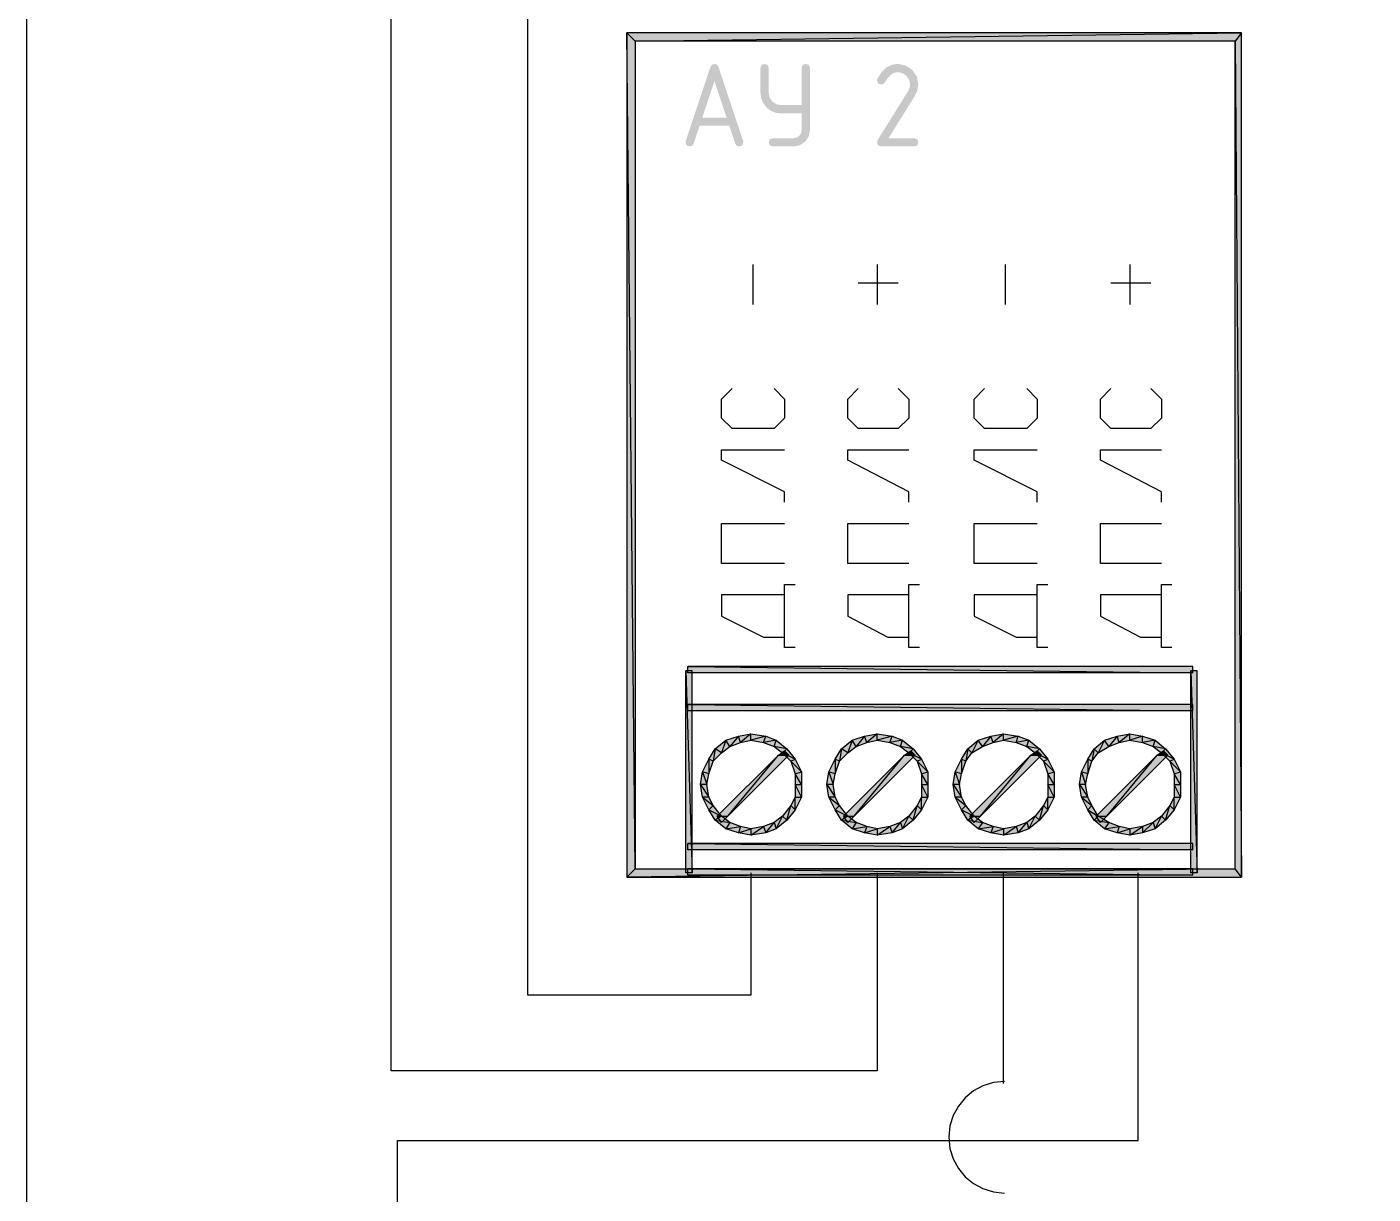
# Model space of a CAD drawing. Header units: millimetres. Extents: x 0 to 420, y 0 to 297.
# Drawn here: x 40.09 to 67.16, y 236.83 to 260.3 of the extents above; entities that cross this region are included whole.
import ezdxf

# ---------------------------------------------------------------- set-up
doc = ezdxf.new("R2010")
doc.units = ezdxf.units.MM
doc.layers.get('0').update_dxf_attribs({"linetype": 'CONTINUOUS'})

msp = doc.modelspace()

# ---------------------------------------------------------------- hatches: boundary and pattern name
at = {"true_color": 0x000007}
h = msp.add_hatch(color=0, dxfattribs=at)
h.paths.add_polyline_path([(64.516, 243.205), (64.389, 243.374333), (52.154667, 243.205)], flags=0)
h.paths.add_polyline_path([(64.389, 243.374333), (52.154667, 243.205), (52.324, 243.374333)], flags=0)
h.paths.add_polyline_path([(52.154667, 243.205), (52.324, 243.374333), (52.154667, 260.180667)], flags=0)
h.paths.add_polyline_path([(52.324, 243.374333), (52.154667, 260.180667), (52.324, 260.011333)], flags=0)
h.paths.add_polyline_path([(52.154667, 260.180667), (52.324, 260.011333), (64.516, 260.180667)], flags=0)
h.paths.add_polyline_path([(52.324, 260.011333), (64.516, 260.180667), (64.389, 260.011333)], flags=0)
h.paths.add_polyline_path([(64.516, 260.180667), (64.389, 260.011333), (64.516, 243.205)], flags=0)
h.paths.add_polyline_path([(64.389, 260.011333), (64.516, 243.205), (64.389, 243.374333)], flags=0)
h = msp.add_hatch(color=0, dxfattribs=at)
h.paths.add_polyline_path([(53.917563, 259.20766), (53.673926, 258.475647), (54.161752, 258.475647)], flags=0)
h.paths.add_polyline_path([(54.498544, 257.977899), (54.477598, 257.915405), (54.415311, 257.894666), (54.365357, 257.908791), (54.336487, 257.951441), (54.216873, 258.309731), (53.618253, 258.309731), (53.49864, 257.951441), (53.469356, 257.908791), (53.419816, 257.894666), (53.357322, 257.915405), (53.336582, 257.977899), (53.340441, 258.003806), (53.834881, 259.487678), (53.866714, 259.537563), (53.917563, 259.554375), (53.968068, 259.538321), (53.999143, 259.490434), (54.494686, 258.003806)], flags=0)
for points in [[(55.672863, 258.55888), (55.257798, 258.55888), (55.146702, 258.571713), (55.049921, 258.610281), (54.967506, 258.674687), (54.899508, 258.765035), (54.856858, 258.863426), (54.842733, 258.973394), (54.842733, 259.471693), (54.863472, 259.533704), (54.925966, 259.554375), (54.987978, 259.533704), (55.008649, 259.471693), (55.008649, 258.973394), (55.026839, 258.877827), (55.081409, 258.797556), (55.161955, 258.742986), (55.257798, 258.724796), (55.672863, 258.724796), (55.672863, 259.471693), (55.693534, 259.533704), (55.755545, 259.554375), (55.817833, 259.533704), (55.838779, 259.471693), (55.838779, 258.226497), (55.814525, 258.097582), (55.742316, 257.990577), (55.63538, 257.918643), (55.506947, 257.894666), (55.091882, 257.894666), (55.029388, 257.915405), (55.008649, 257.977899), (55.029388, 258.039911), (55.091882, 258.060581), (55.506947, 258.060581), (55.570613, 258.072639), (55.624356, 258.109088), (55.660598, 258.162418), (55.672863, 258.226497)], [(57.602719, 259.554375), (57.761951, 259.52392), (57.895965, 259.433107), (57.98726, 259.298818), (58.017784, 259.13931), (57.998836, 259.020592), (57.942267, 258.900634), (57.419164, 258.060581), (57.93455, 258.060581), (57.996837, 258.039911), (58.017784, 257.977899), (57.996837, 257.915405), (57.93455, 257.894666), (57.270887, 257.894666), (57.208393, 257.915405), (57.187653, 257.977899), (57.201434, 258.025304), (57.809975, 259.002608), (57.841257, 259.069926), (57.851868, 259.13931), (57.833402, 259.235152), (57.778556, 259.315699), (57.698079, 259.370269), (57.602719, 259.388459), (57.533464, 259.37535), (57.467051, 259.336094), (57.403428, 259.270792), (57.342545, 259.179548), (57.313124, 259.149301), (57.270887, 259.13931), (57.208393, 259.160049), (57.187653, 259.222543), (57.19537, 259.256719), (57.278552, 259.386943), (57.37424, 259.479961), (57.48233, 259.535771)], [(55.202667, 245.660333), (55.414333, 245.660333), (54.186667, 244.432667)], [(55.329667, 245.745), (55.414333, 245.660333), (55.202667, 245.660333)], [(57.742667, 245.660333), (57.954333, 245.660333), (56.726667, 244.432667)], [(57.869667, 245.745), (57.954333, 245.660333), (57.742667, 245.660333)], [(60.282667, 245.660333), (60.494333, 245.660333), (59.266667, 244.432667)], [(60.409667, 245.745), (60.494333, 245.660333), (60.282667, 245.660333)], [(62.822667, 245.660333), (63.034333, 245.660333), (61.806667, 244.432667)], [(62.949667, 245.745), (63.034333, 245.660333), (62.822667, 245.660333)]]:
    msp.add_hatch(color=0, dxfattribs=at).paths.add_polyline_path(points, flags=0)
h = msp.add_hatch(color=0, dxfattribs=at)
h.paths.add_polyline_path([(53.467, 247.353667), (53.34, 247.353667), (53.467, 243.289667)], flags=0)
h.paths.add_polyline_path([(53.34, 247.353667), (53.467, 243.289667), (53.34, 243.289667)], flags=0)
h = msp.add_hatch(color=0, dxfattribs=at)
h.paths.add_polyline_path([(63.542333, 247.438333), (53.382333, 247.438333), (63.542333, 247.311333)], flags=0)
h.paths.add_polyline_path([(53.382333, 247.438333), (63.542333, 247.311333), (53.382333, 247.311333)], flags=0)
h = msp.add_hatch(color=0, dxfattribs=at)
h.paths.add_polyline_path([(63.627, 247.353667), (63.5, 247.353667), (63.627, 243.289667)], flags=0)
h.paths.add_polyline_path([(63.5, 247.353667), (63.627, 243.289667), (63.5, 243.289667)], flags=0)
h = msp.add_hatch(color=0, dxfattribs=at)
h.paths.add_polyline_path([(63.542333, 246.676333), (53.382333, 246.676333), (63.542333, 246.549333)], flags=0)
h.paths.add_polyline_path([(53.382333, 246.676333), (63.542333, 246.549333), (53.382333, 246.549333)], flags=0)
h = msp.add_hatch(color=0, dxfattribs=at)
h.paths.add_polyline_path([(55.541333, 244.813667), (55.668333, 244.813667), (55.541333, 245.067667)], flags=0)
h.paths.add_polyline_path([(55.668333, 244.813667), (55.541333, 245.067667), (55.668333, 245.067667)], flags=0)
h.paths.add_polyline_path([(55.541333, 245.067667), (55.668333, 245.067667), (55.541333, 245.279333)], flags=0)
h.paths.add_polyline_path([(55.668333, 245.067667), (55.541333, 245.279333), (55.668333, 245.321667)], flags=0)
h.paths.add_polyline_path([(55.541333, 245.279333), (55.668333, 245.321667), (55.456667, 245.533333)], flags=0)
h.paths.add_polyline_path([(55.668333, 245.321667), (55.456667, 245.533333), (55.541333, 245.575667)], flags=0)
h.paths.add_polyline_path([(55.456667, 245.533333), (55.541333, 245.575667), (55.287333, 245.702667)], flags=0)
h.paths.add_polyline_path([(55.541333, 245.575667), (55.287333, 245.702667), (55.372, 245.787333)], flags=0)
h.paths.add_polyline_path([(55.287333, 245.702667), (55.372, 245.787333), (55.118, 245.829667)], flags=0)
h.paths.add_polyline_path([(55.372, 245.787333), (55.118, 245.829667), (55.160333, 245.956667)], flags=0)
h.paths.add_polyline_path([(55.118, 245.829667), (55.160333, 245.956667), (54.906333, 245.914333)], flags=0)
h.paths.add_polyline_path([(55.160333, 245.956667), (54.906333, 245.914333), (54.948667, 246.041333)], flags=0)
h.paths.add_polyline_path([(54.906333, 245.914333), (54.948667, 246.041333), (54.652333, 245.956667)], flags=0)
h.paths.add_polyline_path([(54.948667, 246.041333), (54.652333, 245.956667), (54.652333, 246.083667)], flags=0)
h.paths.add_polyline_path([(54.652333, 245.956667), (54.652333, 246.083667), (54.440667, 245.914333)], flags=0)
h.paths.add_polyline_path([(54.652333, 246.083667), (54.440667, 245.914333), (54.398333, 246.041333)], flags=0)
h.paths.add_polyline_path([(54.440667, 245.914333), (54.398333, 246.041333), (54.229, 245.829667)], flags=0)
h.paths.add_polyline_path([(54.398333, 246.041333), (54.229, 245.829667), (54.144333, 245.956667)], flags=0)
h.paths.add_polyline_path([(54.229, 245.829667), (54.144333, 245.956667), (54.059667, 245.702667)], flags=0)
h.paths.add_polyline_path([(54.144333, 245.956667), (54.059667, 245.702667), (53.932667, 245.787333)], flags=0)
h.paths.add_polyline_path([(54.059667, 245.702667), (53.932667, 245.787333), (53.890333, 245.533333)], flags=0)
h.paths.add_polyline_path([(53.932667, 245.787333), (53.890333, 245.533333), (53.805667, 245.575667)], flags=0)
h.paths.add_polyline_path([(53.890333, 245.533333), (53.805667, 245.575667), (53.805667, 245.279333)], flags=0)
h.paths.add_polyline_path([(53.805667, 245.575667), (53.805667, 245.279333), (53.678667, 245.321667)], flags=0)
h.paths.add_polyline_path([(53.805667, 245.279333), (53.678667, 245.321667), (53.763333, 245.067667)], flags=0)
h.paths.add_polyline_path([(53.678667, 245.321667), (53.763333, 245.067667), (53.636333, 245.067667)], flags=0)
h.paths.add_polyline_path([(53.763333, 245.067667), (53.636333, 245.067667), (53.805667, 244.813667)], flags=0)
h.paths.add_polyline_path([(53.636333, 245.067667), (53.805667, 244.813667), (53.678667, 244.813667)], flags=0)
h.paths.add_polyline_path([(53.805667, 244.813667), (53.678667, 244.813667), (53.890333, 244.644333)], flags=0)
h.paths.add_polyline_path([(53.678667, 244.813667), (53.890333, 244.644333), (53.805667, 244.559667)], flags=0)
h.paths.add_polyline_path([(53.890333, 244.644333), (53.805667, 244.559667), (54.059667, 244.432667)], flags=0)
h.paths.add_polyline_path([(53.805667, 244.559667), (54.059667, 244.432667), (53.932667, 244.348)], flags=0)
h.paths.add_polyline_path([(54.059667, 244.432667), (53.932667, 244.348), (54.229, 244.305667)], flags=0)
h.paths.add_polyline_path([(53.932667, 244.348), (54.229, 244.305667), (54.144333, 244.178667)], flags=0)
h.paths.add_polyline_path([(54.229, 244.305667), (54.144333, 244.178667), (54.440667, 244.221)], flags=0)
h.paths.add_polyline_path([(54.144333, 244.178667), (54.440667, 244.221), (54.398333, 244.094)], flags=0)
h.paths.add_polyline_path([(54.440667, 244.221), (54.398333, 244.094), (54.652333, 244.178667)], flags=0)
h.paths.add_polyline_path([(54.398333, 244.094), (54.652333, 244.178667), (54.652333, 244.051667)], flags=0)
h.paths.add_polyline_path([(54.652333, 244.178667), (54.652333, 244.051667), (54.906333, 244.221)], flags=0)
h.paths.add_polyline_path([(54.652333, 244.051667), (54.906333, 244.221), (54.948667, 244.094)], flags=0)
h.paths.add_polyline_path([(54.906333, 244.221), (54.948667, 244.094), (55.118, 244.305667)], flags=0)
h.paths.add_polyline_path([(54.948667, 244.094), (55.118, 244.305667), (55.160333, 244.178667)], flags=0)
h.paths.add_polyline_path([(55.118, 244.305667), (55.160333, 244.178667), (55.287333, 244.432667)], flags=0)
h.paths.add_polyline_path([(55.160333, 244.178667), (55.287333, 244.432667), (55.372, 244.348)], flags=0)
h.paths.add_polyline_path([(55.287333, 244.432667), (55.372, 244.348), (55.456667, 244.644333)], flags=0)
h.paths.add_polyline_path([(55.372, 244.348), (55.456667, 244.644333), (55.541333, 244.559667)], flags=0)
h.paths.add_polyline_path([(55.456667, 244.644333), (55.541333, 244.559667), (55.541333, 244.813667)], flags=0)
h.paths.add_polyline_path([(55.541333, 244.559667), (55.541333, 244.813667), (55.668333, 244.813667)], flags=0)
h = msp.add_hatch(color=0, dxfattribs=at)
h.paths.add_polyline_path([(58.081333, 244.813667), (58.208333, 244.813667), (58.081333, 245.067667)], flags=0)
h.paths.add_polyline_path([(58.208333, 244.813667), (58.081333, 245.067667), (58.208333, 245.067667)], flags=0)
h.paths.add_polyline_path([(58.081333, 245.067667), (58.208333, 245.067667), (58.081333, 245.279333)], flags=0)
h.paths.add_polyline_path([(58.208333, 245.067667), (58.081333, 245.279333), (58.208333, 245.321667)], flags=0)
h.paths.add_polyline_path([(58.081333, 245.279333), (58.208333, 245.321667), (57.996667, 245.533333)], flags=0)
h.paths.add_polyline_path([(58.208333, 245.321667), (57.996667, 245.533333), (58.081333, 245.575667)], flags=0)
h.paths.add_polyline_path([(57.996667, 245.533333), (58.081333, 245.575667), (57.827333, 245.702667)], flags=0)
h.paths.add_polyline_path([(58.081333, 245.575667), (57.827333, 245.702667), (57.912, 245.787333)], flags=0)
h.paths.add_polyline_path([(57.827333, 245.702667), (57.912, 245.787333), (57.658, 245.829667)], flags=0)
h.paths.add_polyline_path([(57.912, 245.787333), (57.658, 245.829667), (57.700333, 245.956667)], flags=0)
h.paths.add_polyline_path([(57.658, 245.829667), (57.700333, 245.956667), (57.446333, 245.914333)], flags=0)
h.paths.add_polyline_path([(57.700333, 245.956667), (57.446333, 245.914333), (57.488667, 246.041333)], flags=0)
h.paths.add_polyline_path([(57.446333, 245.914333), (57.488667, 246.041333), (57.192333, 245.956667)], flags=0)
h.paths.add_polyline_path([(57.488667, 246.041333), (57.192333, 245.956667), (57.192333, 246.083667)], flags=0)
h.paths.add_polyline_path([(57.192333, 245.956667), (57.192333, 246.083667), (56.980667, 245.914333)], flags=0)
h.paths.add_polyline_path([(57.192333, 246.083667), (56.980667, 245.914333), (56.938333, 246.041333)], flags=0)
h.paths.add_polyline_path([(56.980667, 245.914333), (56.938333, 246.041333), (56.769, 245.829667)], flags=0)
h.paths.add_polyline_path([(56.938333, 246.041333), (56.769, 245.829667), (56.684333, 245.956667)], flags=0)
h.paths.add_polyline_path([(56.769, 245.829667), (56.684333, 245.956667), (56.599667, 245.702667)], flags=0)
h.paths.add_polyline_path([(56.684333, 245.956667), (56.599667, 245.702667), (56.472667, 245.787333)], flags=0)
h.paths.add_polyline_path([(56.599667, 245.702667), (56.472667, 245.787333), (56.430333, 245.533333)], flags=0)
h.paths.add_polyline_path([(56.472667, 245.787333), (56.430333, 245.533333), (56.345667, 245.575667)], flags=0)
h.paths.add_polyline_path([(56.430333, 245.533333), (56.345667, 245.575667), (56.345667, 245.279333)], flags=0)
h.paths.add_polyline_path([(56.345667, 245.575667), (56.345667, 245.279333), (56.218667, 245.321667)], flags=0)
h.paths.add_polyline_path([(56.345667, 245.279333), (56.218667, 245.321667), (56.303333, 245.067667)], flags=0)
h.paths.add_polyline_path([(56.218667, 245.321667), (56.303333, 245.067667), (56.176333, 245.067667)], flags=0)
h.paths.add_polyline_path([(56.303333, 245.067667), (56.176333, 245.067667), (56.345667, 244.813667)], flags=0)
h.paths.add_polyline_path([(56.176333, 245.067667), (56.345667, 244.813667), (56.218667, 244.813667)], flags=0)
h.paths.add_polyline_path([(56.345667, 244.813667), (56.218667, 244.813667), (56.430333, 244.644333)], flags=0)
h.paths.add_polyline_path([(56.218667, 244.813667), (56.430333, 244.644333), (56.345667, 244.559667)], flags=0)
h.paths.add_polyline_path([(56.430333, 244.644333), (56.345667, 244.559667), (56.599667, 244.432667)], flags=0)
h.paths.add_polyline_path([(56.345667, 244.559667), (56.599667, 244.432667), (56.472667, 244.348)], flags=0)
h.paths.add_polyline_path([(56.599667, 244.432667), (56.472667, 244.348), (56.769, 244.305667)], flags=0)
h.paths.add_polyline_path([(56.472667, 244.348), (56.769, 244.305667), (56.684333, 244.178667)], flags=0)
h.paths.add_polyline_path([(56.769, 244.305667), (56.684333, 244.178667), (56.980667, 244.221)], flags=0)
h.paths.add_polyline_path([(56.684333, 244.178667), (56.980667, 244.221), (56.938333, 244.094)], flags=0)
h.paths.add_polyline_path([(56.980667, 244.221), (56.938333, 244.094), (57.192333, 244.178667)], flags=0)
h.paths.add_polyline_path([(56.938333, 244.094), (57.192333, 244.178667), (57.192333, 244.051667)], flags=0)
h.paths.add_polyline_path([(57.192333, 244.178667), (57.192333, 244.051667), (57.446333, 244.221)], flags=0)
h.paths.add_polyline_path([(57.192333, 244.051667), (57.446333, 244.221), (57.488667, 244.094)], flags=0)
h.paths.add_polyline_path([(57.446333, 244.221), (57.488667, 244.094), (57.658, 244.305667)], flags=0)
h.paths.add_polyline_path([(57.488667, 244.094), (57.658, 244.305667), (57.700333, 244.178667)], flags=0)
h.paths.add_polyline_path([(57.658, 244.305667), (57.700333, 244.178667), (57.827333, 244.432667)], flags=0)
h.paths.add_polyline_path([(57.700333, 244.178667), (57.827333, 244.432667), (57.912, 244.348)], flags=0)
h.paths.add_polyline_path([(57.827333, 244.432667), (57.912, 244.348), (57.996667, 244.644333)], flags=0)
h.paths.add_polyline_path([(57.912, 244.348), (57.996667, 244.644333), (58.081333, 244.559667)], flags=0)
h.paths.add_polyline_path([(57.996667, 244.644333), (58.081333, 244.559667), (58.081333, 244.813667)], flags=0)
h.paths.add_polyline_path([(58.081333, 244.559667), (58.081333, 244.813667), (58.208333, 244.813667)], flags=0)
h = msp.add_hatch(color=0, dxfattribs=at)
h.paths.add_polyline_path([(60.621333, 244.813667), (60.748333, 244.813667), (60.621333, 245.067667)], flags=0)
h.paths.add_polyline_path([(60.748333, 244.813667), (60.621333, 245.067667), (60.748333, 245.067667)], flags=0)
h.paths.add_polyline_path([(60.621333, 245.067667), (60.748333, 245.067667), (60.621333, 245.279333)], flags=0)
h.paths.add_polyline_path([(60.748333, 245.067667), (60.621333, 245.279333), (60.748333, 245.321667)], flags=0)
h.paths.add_polyline_path([(60.621333, 245.279333), (60.748333, 245.321667), (60.536667, 245.533333)], flags=0)
h.paths.add_polyline_path([(60.748333, 245.321667), (60.536667, 245.533333), (60.621333, 245.575667)], flags=0)
h.paths.add_polyline_path([(60.536667, 245.533333), (60.621333, 245.575667), (60.367333, 245.702667)], flags=0)
h.paths.add_polyline_path([(60.621333, 245.575667), (60.367333, 245.702667), (60.452, 245.787333)], flags=0)
h.paths.add_polyline_path([(60.367333, 245.702667), (60.452, 245.787333), (60.198, 245.829667)], flags=0)
h.paths.add_polyline_path([(60.452, 245.787333), (60.198, 245.829667), (60.240333, 245.956667)], flags=0)
h.paths.add_polyline_path([(60.198, 245.829667), (60.240333, 245.956667), (59.986333, 245.914333)], flags=0)
h.paths.add_polyline_path([(60.240333, 245.956667), (59.986333, 245.914333), (60.028667, 246.041333)], flags=0)
h.paths.add_polyline_path([(59.986333, 245.914333), (60.028667, 246.041333), (59.732333, 245.956667)], flags=0)
h.paths.add_polyline_path([(60.028667, 246.041333), (59.732333, 245.956667), (59.732333, 246.083667)], flags=0)
h.paths.add_polyline_path([(59.732333, 245.956667), (59.732333, 246.083667), (59.520667, 245.914333)], flags=0)
h.paths.add_polyline_path([(59.732333, 246.083667), (59.520667, 245.914333), (59.478333, 246.041333)], flags=0)
h.paths.add_polyline_path([(59.520667, 245.914333), (59.478333, 246.041333), (59.309, 245.829667)], flags=0)
h.paths.add_polyline_path([(59.478333, 246.041333), (59.309, 245.829667), (59.224333, 245.956667)], flags=0)
h.paths.add_polyline_path([(59.309, 245.829667), (59.224333, 245.956667), (59.097333, 245.702667)], flags=0)
h.paths.add_polyline_path([(59.224333, 245.956667), (59.097333, 245.702667), (59.012667, 245.787333)], flags=0)
h.paths.add_polyline_path([(59.097333, 245.702667), (59.012667, 245.787333), (58.970333, 245.533333)], flags=0)
h.paths.add_polyline_path([(59.012667, 245.787333), (58.970333, 245.533333), (58.885667, 245.575667)], flags=0)
h.paths.add_polyline_path([(58.970333, 245.533333), (58.885667, 245.575667), (58.885667, 245.279333)], flags=0)
h.paths.add_polyline_path([(58.885667, 245.575667), (58.885667, 245.279333), (58.758667, 245.321667)], flags=0)
h.paths.add_polyline_path([(58.885667, 245.279333), (58.758667, 245.321667), (58.843333, 245.067667)], flags=0)
h.paths.add_polyline_path([(58.758667, 245.321667), (58.843333, 245.067667), (58.716333, 245.067667)], flags=0)
h.paths.add_polyline_path([(58.843333, 245.067667), (58.716333, 245.067667), (58.885667, 244.813667)], flags=0)
h.paths.add_polyline_path([(58.716333, 245.067667), (58.885667, 244.813667), (58.758667, 244.813667)], flags=0)
h.paths.add_polyline_path([(58.885667, 244.813667), (58.758667, 244.813667), (58.970333, 244.644333)], flags=0)
h.paths.add_polyline_path([(58.758667, 244.813667), (58.970333, 244.644333), (58.885667, 244.559667)], flags=0)
h.paths.add_polyline_path([(58.970333, 244.644333), (58.885667, 244.559667), (59.139667, 244.432667)], flags=0)
h.paths.add_polyline_path([(58.885667, 244.559667), (59.139667, 244.432667), (59.012667, 244.348)], flags=0)
h.paths.add_polyline_path([(59.139667, 244.432667), (59.012667, 244.348), (59.309, 244.305667)], flags=0)
h.paths.add_polyline_path([(59.012667, 244.348), (59.309, 244.305667), (59.224333, 244.178667)], flags=0)
h.paths.add_polyline_path([(59.309, 244.305667), (59.224333, 244.178667), (59.520667, 244.221)], flags=0)
h.paths.add_polyline_path([(59.224333, 244.178667), (59.520667, 244.221), (59.478333, 244.094)], flags=0)
h.paths.add_polyline_path([(59.520667, 244.221), (59.478333, 244.094), (59.732333, 244.178667)], flags=0)
h.paths.add_polyline_path([(59.478333, 244.094), (59.732333, 244.178667), (59.732333, 244.051667)], flags=0)
h.paths.add_polyline_path([(59.732333, 244.178667), (59.732333, 244.051667), (59.986333, 244.221)], flags=0)
h.paths.add_polyline_path([(59.732333, 244.051667), (59.986333, 244.221), (60.028667, 244.094)], flags=0)
h.paths.add_polyline_path([(59.986333, 244.221), (60.028667, 244.094), (60.198, 244.305667)], flags=0)
h.paths.add_polyline_path([(60.028667, 244.094), (60.198, 244.305667), (60.240333, 244.178667)], flags=0)
h.paths.add_polyline_path([(60.198, 244.305667), (60.240333, 244.178667), (60.367333, 244.432667)], flags=0)
h.paths.add_polyline_path([(60.240333, 244.178667), (60.367333, 244.432667), (60.452, 244.348)], flags=0)
h.paths.add_polyline_path([(60.367333, 244.432667), (60.452, 244.348), (60.536667, 244.644333)], flags=0)
h.paths.add_polyline_path([(60.452, 244.348), (60.536667, 244.644333), (60.621333, 244.559667)], flags=0)
h.paths.add_polyline_path([(60.536667, 244.644333), (60.621333, 244.559667), (60.621333, 244.813667)], flags=0)
h.paths.add_polyline_path([(60.621333, 244.559667), (60.621333, 244.813667), (60.748333, 244.813667)], flags=0)
h = msp.add_hatch(color=0, dxfattribs=at)
h.paths.add_polyline_path([(63.161333, 244.813667), (63.288333, 244.813667), (63.161333, 245.067667)], flags=0)
h.paths.add_polyline_path([(63.288333, 244.813667), (63.161333, 245.067667), (63.288333, 245.067667)], flags=0)
h.paths.add_polyline_path([(63.161333, 245.067667), (63.288333, 245.067667), (63.161333, 245.279333)], flags=0)
h.paths.add_polyline_path([(63.288333, 245.067667), (63.161333, 245.279333), (63.288333, 245.321667)], flags=0)
h.paths.add_polyline_path([(63.161333, 245.279333), (63.288333, 245.321667), (63.076667, 245.533333)], flags=0)
h.paths.add_polyline_path([(63.288333, 245.321667), (63.076667, 245.533333), (63.161333, 245.575667)], flags=0)
h.paths.add_polyline_path([(63.076667, 245.533333), (63.161333, 245.575667), (62.907333, 245.702667)], flags=0)
h.paths.add_polyline_path([(63.161333, 245.575667), (62.907333, 245.702667), (62.992, 245.787333)], flags=0)
h.paths.add_polyline_path([(62.907333, 245.702667), (62.992, 245.787333), (62.738, 245.829667)], flags=0)
h.paths.add_polyline_path([(62.992, 245.787333), (62.738, 245.829667), (62.780333, 245.956667)], flags=0)
h.paths.add_polyline_path([(62.738, 245.829667), (62.780333, 245.956667), (62.526333, 245.914333)], flags=0)
h.paths.add_polyline_path([(62.780333, 245.956667), (62.526333, 245.914333), (62.526333, 246.041333)], flags=0)
h.paths.add_polyline_path([(62.526333, 245.914333), (62.526333, 246.041333), (62.272333, 245.956667)], flags=0)
h.paths.add_polyline_path([(62.526333, 246.041333), (62.272333, 245.956667), (62.272333, 246.083667)], flags=0)
h.paths.add_polyline_path([(62.272333, 245.956667), (62.272333, 246.083667), (62.060667, 245.914333)], flags=0)
h.paths.add_polyline_path([(62.272333, 246.083667), (62.060667, 245.914333), (62.018333, 246.041333)], flags=0)
h.paths.add_polyline_path([(62.060667, 245.914333), (62.018333, 246.041333), (61.849, 245.829667)], flags=0)
h.paths.add_polyline_path([(62.018333, 246.041333), (61.849, 245.829667), (61.764333, 245.956667)], flags=0)
h.paths.add_polyline_path([(61.849, 245.829667), (61.764333, 245.956667), (61.637333, 245.702667)], flags=0)
h.paths.add_polyline_path([(61.764333, 245.956667), (61.637333, 245.702667), (61.552667, 245.787333)], flags=0)
h.paths.add_polyline_path([(61.637333, 245.702667), (61.552667, 245.787333), (61.510333, 245.533333)], flags=0)
h.paths.add_polyline_path([(61.552667, 245.787333), (61.510333, 245.533333), (61.425667, 245.575667)], flags=0)
h.paths.add_polyline_path([(61.510333, 245.533333), (61.425667, 245.575667), (61.425667, 245.279333)], flags=0)
h.paths.add_polyline_path([(61.425667, 245.575667), (61.425667, 245.279333), (61.298667, 245.321667)], flags=0)
h.paths.add_polyline_path([(61.425667, 245.279333), (61.298667, 245.321667), (61.383333, 245.067667)], flags=0)
h.paths.add_polyline_path([(61.298667, 245.321667), (61.383333, 245.067667), (61.256333, 245.067667)], flags=0)
h.paths.add_polyline_path([(61.383333, 245.067667), (61.256333, 245.067667), (61.425667, 244.813667)], flags=0)
h.paths.add_polyline_path([(61.256333, 245.067667), (61.425667, 244.813667), (61.298667, 244.813667)], flags=0)
h.paths.add_polyline_path([(61.425667, 244.813667), (61.298667, 244.813667), (61.510333, 244.644333)], flags=0)
h.paths.add_polyline_path([(61.298667, 244.813667), (61.510333, 244.644333), (61.425667, 244.559667)], flags=0)
h.paths.add_polyline_path([(61.510333, 244.644333), (61.425667, 244.559667), (61.637333, 244.432667)], flags=0)
h.paths.add_polyline_path([(61.425667, 244.559667), (61.637333, 244.432667), (61.552667, 244.348)], flags=0)
h.paths.add_polyline_path([(61.637333, 244.432667), (61.552667, 244.348), (61.849, 244.305667)], flags=0)
h.paths.add_polyline_path([(61.552667, 244.348), (61.849, 244.305667), (61.764333, 244.178667)], flags=0)
h.paths.add_polyline_path([(61.849, 244.305667), (61.764333, 244.178667), (62.060667, 244.221)], flags=0)
h.paths.add_polyline_path([(61.764333, 244.178667), (62.060667, 244.221), (62.018333, 244.094)], flags=0)
h.paths.add_polyline_path([(62.060667, 244.221), (62.018333, 244.094), (62.272333, 244.178667)], flags=0)
h.paths.add_polyline_path([(62.018333, 244.094), (62.272333, 244.178667), (62.272333, 244.051667)], flags=0)
h.paths.add_polyline_path([(62.272333, 244.178667), (62.272333, 244.051667), (62.526333, 244.221)], flags=0)
h.paths.add_polyline_path([(62.272333, 244.051667), (62.526333, 244.221), (62.526333, 244.094)], flags=0)
h.paths.add_polyline_path([(62.526333, 244.221), (62.526333, 244.094), (62.738, 244.305667)], flags=0)
h.paths.add_polyline_path([(62.526333, 244.094), (62.738, 244.305667), (62.780333, 244.178667)], flags=0)
h.paths.add_polyline_path([(62.738, 244.305667), (62.780333, 244.178667), (62.907333, 244.432667)], flags=0)
h.paths.add_polyline_path([(62.780333, 244.178667), (62.907333, 244.432667), (62.992, 244.348)], flags=0)
h.paths.add_polyline_path([(62.907333, 244.432667), (62.992, 244.348), (63.076667, 244.644333)], flags=0)
h.paths.add_polyline_path([(62.992, 244.348), (63.076667, 244.644333), (63.161333, 244.559667)], flags=0)
h.paths.add_polyline_path([(63.076667, 244.644333), (63.161333, 244.559667), (63.161333, 244.813667)], flags=0)
h.paths.add_polyline_path([(63.161333, 244.559667), (63.161333, 244.813667), (63.288333, 244.813667)], flags=0)
h = msp.add_hatch(color=0, dxfattribs=at)
h.paths.add_polyline_path([(55.202667, 245.660333), (53.975, 244.432667), (54.186667, 244.432667)], flags=0)
h.paths.add_polyline_path([(53.975, 244.432667), (54.186667, 244.432667), (54.059667, 244.305667)], flags=0)
h = msp.add_hatch(color=0, dxfattribs=at)
h.paths.add_polyline_path([(57.742667, 245.660333), (56.515, 244.432667), (56.726667, 244.432667)], flags=0)
h.paths.add_polyline_path([(56.515, 244.432667), (56.726667, 244.432667), (56.599667, 244.305667)], flags=0)
h = msp.add_hatch(color=0, dxfattribs=at)
h.paths.add_polyline_path([(60.282667, 245.660333), (59.055, 244.432667), (59.266667, 244.432667)], flags=0)
h.paths.add_polyline_path([(59.055, 244.432667), (59.266667, 244.432667), (59.139667, 244.305667)], flags=0)
h = msp.add_hatch(color=0, dxfattribs=at)
h.paths.add_polyline_path([(62.822667, 245.660333), (61.595, 244.432667), (61.806667, 244.432667)], flags=0)
h.paths.add_polyline_path([(61.595, 244.432667), (61.806667, 244.432667), (61.679667, 244.305667)], flags=0)
h = msp.add_hatch(color=0, dxfattribs=at)
h.paths.add_polyline_path([(63.542333, 243.882333), (53.382333, 243.882333), (63.542333, 243.755333)], flags=0)
h.paths.add_polyline_path([(53.382333, 243.882333), (63.542333, 243.755333), (53.382333, 243.755333)], flags=0)
h = msp.add_hatch(color=0, dxfattribs=at)
h.paths.add_polyline_path([(63.542333, 243.374333), (53.382333, 243.374333), (63.542333, 243.247333)], flags=0)
h.paths.add_polyline_path([(53.382333, 243.374333), (63.542333, 243.247333), (53.382333, 243.247333)], flags=0)

# ---------------------------------------------------------------- linework, layer by layer
at = {"color": 0, "true_color": 0x000007}
for points in [[(138.218333, 272.203333), (138.218333, 187.113333), (40.089667, 187.113333), (40.089667, 272.203333)], [(52.154667, 243.205), (52.324, 243.374333), (52.154667, 260.180667)], [(52.324, 243.374333), (52.154667, 260.180667), (52.324, 260.011333)], [(52.154667, 260.180667), (52.324, 260.011333), (64.516, 260.180667)], [(52.324, 260.011333), (64.516, 260.180667), (64.389, 260.011333)], [(64.516, 260.180667), (64.389, 260.011333), (64.516, 243.205)], [(64.389, 260.011333), (64.516, 243.205), (64.389, 243.374333)], [(53.467, 247.353667), (53.34, 247.353667), (53.467, 243.289667)], [(53.34, 247.353667), (53.467, 243.289667), (53.34, 243.289667)], [(63.542333, 247.438333), (53.382333, 247.438333), (63.542333, 247.311333)], [(53.382333, 247.438333), (63.542333, 247.311333), (53.382333, 247.311333)], [(63.627, 247.353667), (63.5, 247.353667), (63.627, 243.289667)], [(63.5, 247.353667), (63.627, 243.289667), (63.5, 243.289667)], [(63.542333, 246.676333), (53.382333, 246.676333), (63.542333, 246.549333)], [(53.382333, 246.676333), (63.542333, 246.549333), (53.382333, 246.549333)], [(54.144333, 245.956667), (54.059667, 245.702667), (53.932667, 245.787333)], [(54.229, 245.829667), (54.144333, 245.956667), (54.059667, 245.702667)], [(54.398333, 246.041333), (54.229, 245.829667), (54.144333, 245.956667)], [(54.440667, 245.914333), (54.398333, 246.041333), (54.229, 245.829667)], [(54.652333, 246.083667), (54.440667, 245.914333), (54.398333, 246.041333)], [(54.652333, 245.956667), (54.652333, 246.083667), (54.440667, 245.914333)], [(54.948667, 246.041333), (54.652333, 245.956667), (54.652333, 246.083667)], [(54.906333, 245.914333), (54.948667, 246.041333), (54.652333, 245.956667)], [(55.160333, 245.956667), (54.906333, 245.914333), (54.948667, 246.041333)], [(55.118, 245.829667), (55.160333, 245.956667), (54.906333, 245.914333)], [(55.372, 245.787333), (55.118, 245.829667), (55.160333, 245.956667)], [(56.684333, 245.956667), (56.599667, 245.702667), (56.472667, 245.787333)], [(56.769, 245.829667), (56.684333, 245.956667), (56.599667, 245.702667)], [(56.938333, 246.041333), (56.769, 245.829667), (56.684333, 245.956667)], [(56.980667, 245.914333), (56.938333, 246.041333), (56.769, 245.829667)], [(57.192333, 246.083667), (56.980667, 245.914333), (56.938333, 246.041333)], [(57.192333, 245.956667), (57.192333, 246.083667), (56.980667, 245.914333)], [(57.488667, 246.041333), (57.192333, 245.956667), (57.192333, 246.083667)], [(57.446333, 245.914333), (57.488667, 246.041333), (57.192333, 245.956667)], [(57.700333, 245.956667), (57.446333, 245.914333), (57.488667, 246.041333)], [(57.658, 245.829667), (57.700333, 245.956667), (57.446333, 245.914333)], [(57.912, 245.787333), (57.658, 245.829667), (57.700333, 245.956667)], [(59.224333, 245.956667), (59.097333, 245.702667), (59.012667, 245.787333)], [(59.309, 245.829667), (59.224333, 245.956667), (59.097333, 245.702667)], [(59.478333, 246.041333), (59.309, 245.829667), (59.224333, 245.956667)], [(59.520667, 245.914333), (59.478333, 246.041333), (59.309, 245.829667)], [(59.732333, 246.083667), (59.520667, 245.914333), (59.478333, 246.041333)], [(59.732333, 245.956667), (59.732333, 246.083667), (59.520667, 245.914333)], [(60.028667, 246.041333), (59.732333, 245.956667), (59.732333, 246.083667)], [(59.986333, 245.914333), (60.028667, 246.041333), (59.732333, 245.956667)], [(60.240333, 245.956667), (59.986333, 245.914333), (60.028667, 246.041333)], [(60.198, 245.829667), (60.240333, 245.956667), (59.986333, 245.914333)], [(60.452, 245.787333), (60.198, 245.829667), (60.240333, 245.956667)], [(61.764333, 245.956667), (61.637333, 245.702667), (61.552667, 245.787333)], [(61.849, 245.829667), (61.764333, 245.956667), (61.637333, 245.702667)], [(62.018333, 246.041333), (61.849, 245.829667), (61.764333, 245.956667)], [(62.060667, 245.914333), (62.018333, 246.041333), (61.849, 245.829667)], [(62.272333, 246.083667), (62.060667, 245.914333), (62.018333, 246.041333)], [(62.272333, 245.956667), (62.272333, 246.083667), (62.060667, 245.914333)], [(62.526333, 246.041333), (62.272333, 245.956667), (62.272333, 246.083667)], [(62.526333, 245.914333), (62.526333, 246.041333), (62.272333, 245.956667)], [(62.780333, 245.956667), (62.526333, 245.914333), (62.526333, 246.041333)], [(62.738, 245.829667), (62.780333, 245.956667), (62.526333, 245.914333)], [(62.992, 245.787333), (62.738, 245.829667), (62.780333, 245.956667)], [(53.805667, 245.575667), (53.805667, 245.279333), (53.678667, 245.321667)], [(53.932667, 245.787333), (53.890333, 245.533333), (53.805667, 245.575667)], [(53.890333, 245.533333), (53.805667, 245.575667), (53.805667, 245.279333)], [(54.059667, 245.702667), (53.932667, 245.787333), (53.890333, 245.533333)], [(55.202667, 245.660333), (53.975, 244.432667), (54.186667, 244.432667)], [(55.202667, 245.660333), (55.414333, 245.660333), (54.186667, 244.432667)], [(55.287333, 245.702667), (55.372, 245.787333), (55.118, 245.829667)], [(55.329667, 245.745), (55.414333, 245.660333), (55.202667, 245.660333)], [(55.541333, 245.575667), (55.287333, 245.702667), (55.372, 245.787333)], [(55.456667, 245.533333), (55.541333, 245.575667), (55.287333, 245.702667)], [(55.668333, 245.321667), (55.456667, 245.533333), (55.541333, 245.575667)], [(56.345667, 245.575667), (56.345667, 245.279333), (56.218667, 245.321667)], [(56.472667, 245.787333), (56.430333, 245.533333), (56.345667, 245.575667)], [(56.430333, 245.533333), (56.345667, 245.575667), (56.345667, 245.279333)], [(56.599667, 245.702667), (56.472667, 245.787333), (56.430333, 245.533333)], [(57.742667, 245.660333), (56.515, 244.432667), (56.726667, 244.432667)], [(57.742667, 245.660333), (57.954333, 245.660333), (56.726667, 244.432667)], [(57.827333, 245.702667), (57.912, 245.787333), (57.658, 245.829667)], [(57.869667, 245.745), (57.954333, 245.660333), (57.742667, 245.660333)], [(58.081333, 245.575667), (57.827333, 245.702667), (57.912, 245.787333)], [(57.996667, 245.533333), (58.081333, 245.575667), (57.827333, 245.702667)], [(58.208333, 245.321667), (57.996667, 245.533333), (58.081333, 245.575667)], [(58.885667, 245.575667), (58.885667, 245.279333), (58.758667, 245.321667)], [(59.012667, 245.787333), (58.970333, 245.533333), (58.885667, 245.575667)], [(58.970333, 245.533333), (58.885667, 245.575667), (58.885667, 245.279333)], [(59.097333, 245.702667), (59.012667, 245.787333), (58.970333, 245.533333)], [(60.282667, 245.660333), (59.055, 244.432667), (59.266667, 244.432667)], [(60.282667, 245.660333), (60.494333, 245.660333), (59.266667, 244.432667)], [(60.367333, 245.702667), (60.452, 245.787333), (60.198, 245.829667)], [(60.409667, 245.745), (60.494333, 245.660333), (60.282667, 245.660333)], [(60.621333, 245.575667), (60.367333, 245.702667), (60.452, 245.787333)], [(60.536667, 245.533333), (60.621333, 245.575667), (60.367333, 245.702667)], [(60.748333, 245.321667), (60.536667, 245.533333), (60.621333, 245.575667)], [(61.425667, 245.575667), (61.425667, 245.279333), (61.298667, 245.321667)], [(61.552667, 245.787333), (61.510333, 245.533333), (61.425667, 245.575667)], [(61.510333, 245.533333), (61.425667, 245.575667), (61.425667, 245.279333)], [(61.637333, 245.702667), (61.552667, 245.787333), (61.510333, 245.533333)], [(62.822667, 245.660333), (61.595, 244.432667), (61.806667, 244.432667)], [(62.822667, 245.660333), (63.034333, 245.660333), (61.806667, 244.432667)], [(62.907333, 245.702667), (62.992, 245.787333), (62.738, 245.829667)], [(62.949667, 245.745), (63.034333, 245.660333), (62.822667, 245.660333)], [(63.161333, 245.575667), (62.907333, 245.702667), (62.992, 245.787333)], [(63.076667, 245.533333), (63.161333, 245.575667), (62.907333, 245.702667)], [(63.288333, 245.321667), (63.076667, 245.533333), (63.161333, 245.575667)], [(53.678667, 245.321667), (53.763333, 245.067667), (53.636333, 245.067667)], [(53.805667, 245.279333), (53.678667, 245.321667), (53.763333, 245.067667)], [(55.541333, 245.279333), (55.668333, 245.321667), (55.456667, 245.533333)], [(55.668333, 245.067667), (55.541333, 245.279333), (55.668333, 245.321667)], [(56.218667, 245.321667), (56.303333, 245.067667), (56.176333, 245.067667)], [(56.345667, 245.279333), (56.218667, 245.321667), (56.303333, 245.067667)], [(58.081333, 245.279333), (58.208333, 245.321667), (57.996667, 245.533333)], [(58.208333, 245.067667), (58.081333, 245.279333), (58.208333, 245.321667)], [(58.758667, 245.321667), (58.843333, 245.067667), (58.716333, 245.067667)], [(58.885667, 245.279333), (58.758667, 245.321667), (58.843333, 245.067667)], [(60.621333, 245.279333), (60.748333, 245.321667), (60.536667, 245.533333)], [(60.748333, 245.067667), (60.621333, 245.279333), (60.748333, 245.321667)], [(61.298667, 245.321667), (61.383333, 245.067667), (61.256333, 245.067667)], [(61.425667, 245.279333), (61.298667, 245.321667), (61.383333, 245.067667)], [(63.161333, 245.279333), (63.288333, 245.321667), (63.076667, 245.533333)], [(63.288333, 245.067667), (63.161333, 245.279333), (63.288333, 245.321667)], [(53.763333, 245.067667), (53.636333, 245.067667), (53.805667, 244.813667)], [(53.636333, 245.067667), (53.805667, 244.813667), (53.678667, 244.813667)], [(55.541333, 245.067667), (55.668333, 245.067667), (55.541333, 245.279333)], [(55.541333, 244.813667), (55.668333, 244.813667), (55.541333, 245.067667)], [(55.668333, 244.813667), (55.541333, 245.067667), (55.668333, 245.067667)], [(56.303333, 245.067667), (56.176333, 245.067667), (56.345667, 244.813667)], [(56.176333, 245.067667), (56.345667, 244.813667), (56.218667, 244.813667)], [(58.081333, 245.067667), (58.208333, 245.067667), (58.081333, 245.279333)], [(58.081333, 244.813667), (58.208333, 244.813667), (58.081333, 245.067667)], [(58.208333, 244.813667), (58.081333, 245.067667), (58.208333, 245.067667)], [(58.843333, 245.067667), (58.716333, 245.067667), (58.885667, 244.813667)], [(58.716333, 245.067667), (58.885667, 244.813667), (58.758667, 244.813667)], [(60.621333, 245.067667), (60.748333, 245.067667), (60.621333, 245.279333)], [(60.621333, 244.813667), (60.748333, 244.813667), (60.621333, 245.067667)], [(60.748333, 244.813667), (60.621333, 245.067667), (60.748333, 245.067667)], [(61.383333, 245.067667), (61.256333, 245.067667), (61.425667, 244.813667)], [(61.256333, 245.067667), (61.425667, 244.813667), (61.298667, 244.813667)], [(63.161333, 245.067667), (63.288333, 245.067667), (63.161333, 245.279333)], [(63.161333, 244.813667), (63.288333, 244.813667), (63.161333, 245.067667)], [(63.288333, 244.813667), (63.161333, 245.067667), (63.288333, 245.067667)], [(53.805667, 244.813667), (53.678667, 244.813667), (53.890333, 244.644333)], [(53.678667, 244.813667), (53.890333, 244.644333), (53.805667, 244.559667)], [(55.456667, 244.644333), (55.541333, 244.559667), (55.541333, 244.813667)], [(55.541333, 244.559667), (55.541333, 244.813667), (55.668333, 244.813667)], [(56.345667, 244.813667), (56.218667, 244.813667), (56.430333, 244.644333)], [(56.218667, 244.813667), (56.430333, 244.644333), (56.345667, 244.559667)], [(57.996667, 244.644333), (58.081333, 244.559667), (58.081333, 244.813667)], [(58.081333, 244.559667), (58.081333, 244.813667), (58.208333, 244.813667)], [(58.885667, 244.813667), (58.758667, 244.813667), (58.970333, 244.644333)], [(58.758667, 244.813667), (58.970333, 244.644333), (58.885667, 244.559667)], [(60.536667, 244.644333), (60.621333, 244.559667), (60.621333, 244.813667)], [(60.621333, 244.559667), (60.621333, 244.813667), (60.748333, 244.813667)], [(61.425667, 244.813667), (61.298667, 244.813667), (61.510333, 244.644333)], [(61.298667, 244.813667), (61.510333, 244.644333), (61.425667, 244.559667)], [(63.076667, 244.644333), (63.161333, 244.559667), (63.161333, 244.813667)], [(63.161333, 244.559667), (63.161333, 244.813667), (63.288333, 244.813667)], [(53.890333, 244.644333), (53.805667, 244.559667), (54.059667, 244.432667)], [(53.805667, 244.559667), (54.059667, 244.432667), (53.932667, 244.348)], [(55.287333, 244.432667), (55.372, 244.348), (55.456667, 244.644333)], [(55.372, 244.348), (55.456667, 244.644333), (55.541333, 244.559667)], [(56.430333, 244.644333), (56.345667, 244.559667), (56.599667, 244.432667)], [(56.345667, 244.559667), (56.599667, 244.432667), (56.472667, 244.348)], [(57.827333, 244.432667), (57.912, 244.348), (57.996667, 244.644333)], [(57.912, 244.348), (57.996667, 244.644333), (58.081333, 244.559667)], [(58.970333, 244.644333), (58.885667, 244.559667), (59.139667, 244.432667)], [(58.885667, 244.559667), (59.139667, 244.432667), (59.012667, 244.348)], [(60.367333, 244.432667), (60.452, 244.348), (60.536667, 244.644333)], [(60.452, 244.348), (60.536667, 244.644333), (60.621333, 244.559667)], [(61.510333, 244.644333), (61.425667, 244.559667), (61.637333, 244.432667)], [(61.425667, 244.559667), (61.637333, 244.432667), (61.552667, 244.348)], [(62.907333, 244.432667), (62.992, 244.348), (63.076667, 244.644333)], [(62.992, 244.348), (63.076667, 244.644333), (63.161333, 244.559667)], [(54.059667, 244.432667), (53.932667, 244.348), (54.229, 244.305667)], [(53.932667, 244.348), (54.229, 244.305667), (54.144333, 244.178667)], [(53.975, 244.432667), (54.186667, 244.432667), (54.059667, 244.305667)], [(54.229, 244.305667), (54.144333, 244.178667), (54.440667, 244.221)], [(54.144333, 244.178667), (54.440667, 244.221), (54.398333, 244.094)], [(54.440667, 244.221), (54.398333, 244.094), (54.652333, 244.178667)], [(54.652333, 244.178667), (54.652333, 244.051667), (54.906333, 244.221)], [(54.652333, 244.051667), (54.906333, 244.221), (54.948667, 244.094)], [(54.906333, 244.221), (54.948667, 244.094), (55.118, 244.305667)], [(54.948667, 244.094), (55.118, 244.305667), (55.160333, 244.178667)], [(55.118, 244.305667), (55.160333, 244.178667), (55.287333, 244.432667)], [(55.160333, 244.178667), (55.287333, 244.432667), (55.372, 244.348)], [(56.599667, 244.432667), (56.472667, 244.348), (56.769, 244.305667)], [(56.472667, 244.348), (56.769, 244.305667), (56.684333, 244.178667)], [(56.515, 244.432667), (56.726667, 244.432667), (56.599667, 244.305667)], [(56.769, 244.305667), (56.684333, 244.178667), (56.980667, 244.221)], [(56.684333, 244.178667), (56.980667, 244.221), (56.938333, 244.094)], [(56.980667, 244.221), (56.938333, 244.094), (57.192333, 244.178667)], [(57.192333, 244.178667), (57.192333, 244.051667), (57.446333, 244.221)], [(57.192333, 244.051667), (57.446333, 244.221), (57.488667, 244.094)], [(57.446333, 244.221), (57.488667, 244.094), (57.658, 244.305667)], [(57.488667, 244.094), (57.658, 244.305667), (57.700333, 244.178667)], [(57.658, 244.305667), (57.700333, 244.178667), (57.827333, 244.432667)], [(57.700333, 244.178667), (57.827333, 244.432667), (57.912, 244.348)], [(59.139667, 244.432667), (59.012667, 244.348), (59.309, 244.305667)], [(59.012667, 244.348), (59.309, 244.305667), (59.224333, 244.178667)], [(59.055, 244.432667), (59.266667, 244.432667), (59.139667, 244.305667)], [(59.309, 244.305667), (59.224333, 244.178667), (59.520667, 244.221)], [(59.224333, 244.178667), (59.520667, 244.221), (59.478333, 244.094)], [(59.520667, 244.221), (59.478333, 244.094), (59.732333, 244.178667)], [(59.732333, 244.178667), (59.732333, 244.051667), (59.986333, 244.221)], [(59.732333, 244.051667), (59.986333, 244.221), (60.028667, 244.094)], [(59.986333, 244.221), (60.028667, 244.094), (60.198, 244.305667)], [(60.028667, 244.094), (60.198, 244.305667), (60.240333, 244.178667)], [(60.198, 244.305667), (60.240333, 244.178667), (60.367333, 244.432667)], [(60.240333, 244.178667), (60.367333, 244.432667), (60.452, 244.348)], [(61.637333, 244.432667), (61.552667, 244.348), (61.849, 244.305667)], [(61.552667, 244.348), (61.849, 244.305667), (61.764333, 244.178667)], [(61.595, 244.432667), (61.806667, 244.432667), (61.679667, 244.305667)], [(61.849, 244.305667), (61.764333, 244.178667), (62.060667, 244.221)], [(61.764333, 244.178667), (62.060667, 244.221), (62.018333, 244.094)], [(62.060667, 244.221), (62.018333, 244.094), (62.272333, 244.178667)], [(62.272333, 244.178667), (62.272333, 244.051667), (62.526333, 244.221)], [(62.272333, 244.051667), (62.526333, 244.221), (62.526333, 244.094)], [(62.526333, 244.221), (62.526333, 244.094), (62.738, 244.305667)], [(62.526333, 244.094), (62.738, 244.305667), (62.780333, 244.178667)], [(62.738, 244.305667), (62.780333, 244.178667), (62.907333, 244.432667)], [(62.780333, 244.178667), (62.907333, 244.432667), (62.992, 244.348)], [(54.398333, 244.094), (54.652333, 244.178667), (54.652333, 244.051667)], [(56.938333, 244.094), (57.192333, 244.178667), (57.192333, 244.051667)], [(59.478333, 244.094), (59.732333, 244.178667), (59.732333, 244.051667)], [(62.018333, 244.094), (62.272333, 244.178667), (62.272333, 244.051667)], [(63.542333, 243.882333), (53.382333, 243.882333), (63.542333, 243.755333)], [(53.382333, 243.882333), (63.542333, 243.755333), (53.382333, 243.755333)], [(64.516, 243.205), (64.389, 243.374333), (52.154667, 243.205)], [(64.389, 243.374333), (52.154667, 243.205), (52.324, 243.374333)], [(63.542333, 243.374333), (53.382333, 243.374333), (63.542333, 243.247333)], [(53.382333, 243.374333), (63.542333, 243.247333), (53.382333, 243.247333)]]:
    msp.add_lwpolyline(points, close=True, dxfattribs=at)
at = {"color": 0, "true_color": 0x000097}
for points in [[(57.192333, 243.289667), (57.192333, 239.310333), (47.413333, 239.310333), (47.413333, 262.255), (47.413333, 264.075333), (62.357, 264.075333), (85.047667, 264.075333), (85.047667, 262.932333)], [(54.652333, 243.289667), (54.652333, 240.834333), (50.165, 240.834333), (50.165, 260.942667), (50.165, 261.789333), (89.238667, 261.789333), (89.238667, 251.587)], [(57.023, 216.873667), (57.023, 213.36), (47.540333, 213.36), (47.540333, 237.913333), (62.441667, 237.913333), (62.441667, 243.289667)], [(59.732333, 239.056333), (59.732333, 243.289667)], [(59.7535, 239.098667), (59.527418, 239.075876), (59.316842, 239.01051), (59.126282, 238.90708), (58.960253, 238.770096), (58.823264, 238.604069), (58.719829, 238.41351), (58.654459, 238.202927), (58.631667, 237.976833), (58.654459, 237.750739), (58.719829, 237.540157), (58.823264, 237.349597), (58.960253, 237.18357), (59.126282, 237.046586), (59.316842, 236.943157), (59.527418, 236.877791), (59.7535, 236.855)]]:
    msp.add_lwpolyline(points, dxfattribs=at)
at = {"color": 0, "true_color": 0x000007}
for points in [[(54.694667, 254.719667), (54.694667, 255.524)], [(57.192333, 255.524), (57.192333, 254.719667)], [(59.774667, 254.719667), (59.774667, 255.524)], [(62.272333, 255.524), (62.272333, 254.719667)], [(57.615667, 255.143), (56.811333, 255.143)], [(62.695667, 255.143), (61.891333, 255.143)], [(55.118, 253.026333), (55.329667, 252.814667), (55.329667, 252.433667), (55.118, 252.222), (54.271333, 252.222), (54.059667, 252.433667), (54.059667, 252.814667), (54.271333, 253.026333)], [(57.615667, 253.026333), (57.827333, 252.814667), (57.827333, 252.433667), (57.615667, 252.222), (56.811333, 252.222), (56.599667, 252.433667), (56.599667, 252.814667), (56.811333, 253.026333)], [(60.198, 253.026333), (60.409667, 252.814667), (60.409667, 252.433667), (60.198, 252.222), (59.351333, 252.222), (59.139667, 252.433667), (59.139667, 252.814667), (59.351333, 253.026333)], [(62.695667, 253.026333), (62.907333, 252.814667), (62.907333, 252.433667), (62.695667, 252.222), (61.891333, 252.222), (61.679667, 252.433667), (61.679667, 252.814667), (61.891333, 253.026333)], [(55.329667, 250.740333), (55.329667, 250.952), (54.059667, 251.587), (54.059667, 251.798667), (55.329667, 251.798667)], [(57.827333, 250.740333), (57.827333, 250.952), (56.599667, 251.587), (56.599667, 251.798667), (57.827333, 251.798667)], [(60.409667, 250.740333), (60.409667, 250.952), (59.139667, 251.587), (59.139667, 251.798667), (60.409667, 251.798667)], [(62.907333, 250.740333), (62.907333, 250.952), (61.679667, 251.587), (61.679667, 251.798667), (62.907333, 251.798667)], [(55.329667, 249.512667), (54.059667, 249.512667), (54.059667, 250.317), (55.329667, 250.317)], [(57.827333, 249.512667), (56.599667, 249.512667), (56.599667, 250.317), (57.827333, 250.317)], [(60.409667, 249.512667), (59.139667, 249.512667), (59.139667, 250.317), (60.409667, 250.317)], [(62.907333, 249.512667), (61.679667, 249.512667), (61.679667, 250.317), (62.907333, 250.317)], [(55.541333, 247.819333), (55.329667, 247.819333), (55.329667, 248.877667), (54.059667, 248.877667), (54.059667, 248.454333), (54.906333, 248.031), (55.329667, 248.031), (55.329667, 249.089333), (55.541333, 249.089333)], [(58.039, 247.819333), (57.827333, 247.819333), (57.827333, 248.877667), (56.599667, 248.877667), (56.599667, 248.454333), (57.404, 248.031), (57.827333, 248.031), (57.827333, 249.089333), (58.039, 249.089333)], [(60.621333, 247.819333), (60.409667, 247.819333), (60.409667, 248.877667), (59.139667, 248.877667), (59.139667, 248.454333), (59.986333, 248.031), (60.409667, 248.031), (60.409667, 249.089333), (60.621333, 249.089333)], [(63.119, 247.819333), (62.907333, 247.819333), (62.907333, 248.877667), (61.679667, 248.877667), (61.679667, 248.454333), (62.484, 248.031), (62.907333, 248.031), (62.907333, 249.089333), (63.119, 249.089333)]]:
    msp.add_lwpolyline(points, dxfattribs=at)

doc.saveas('drawing.dxf')
